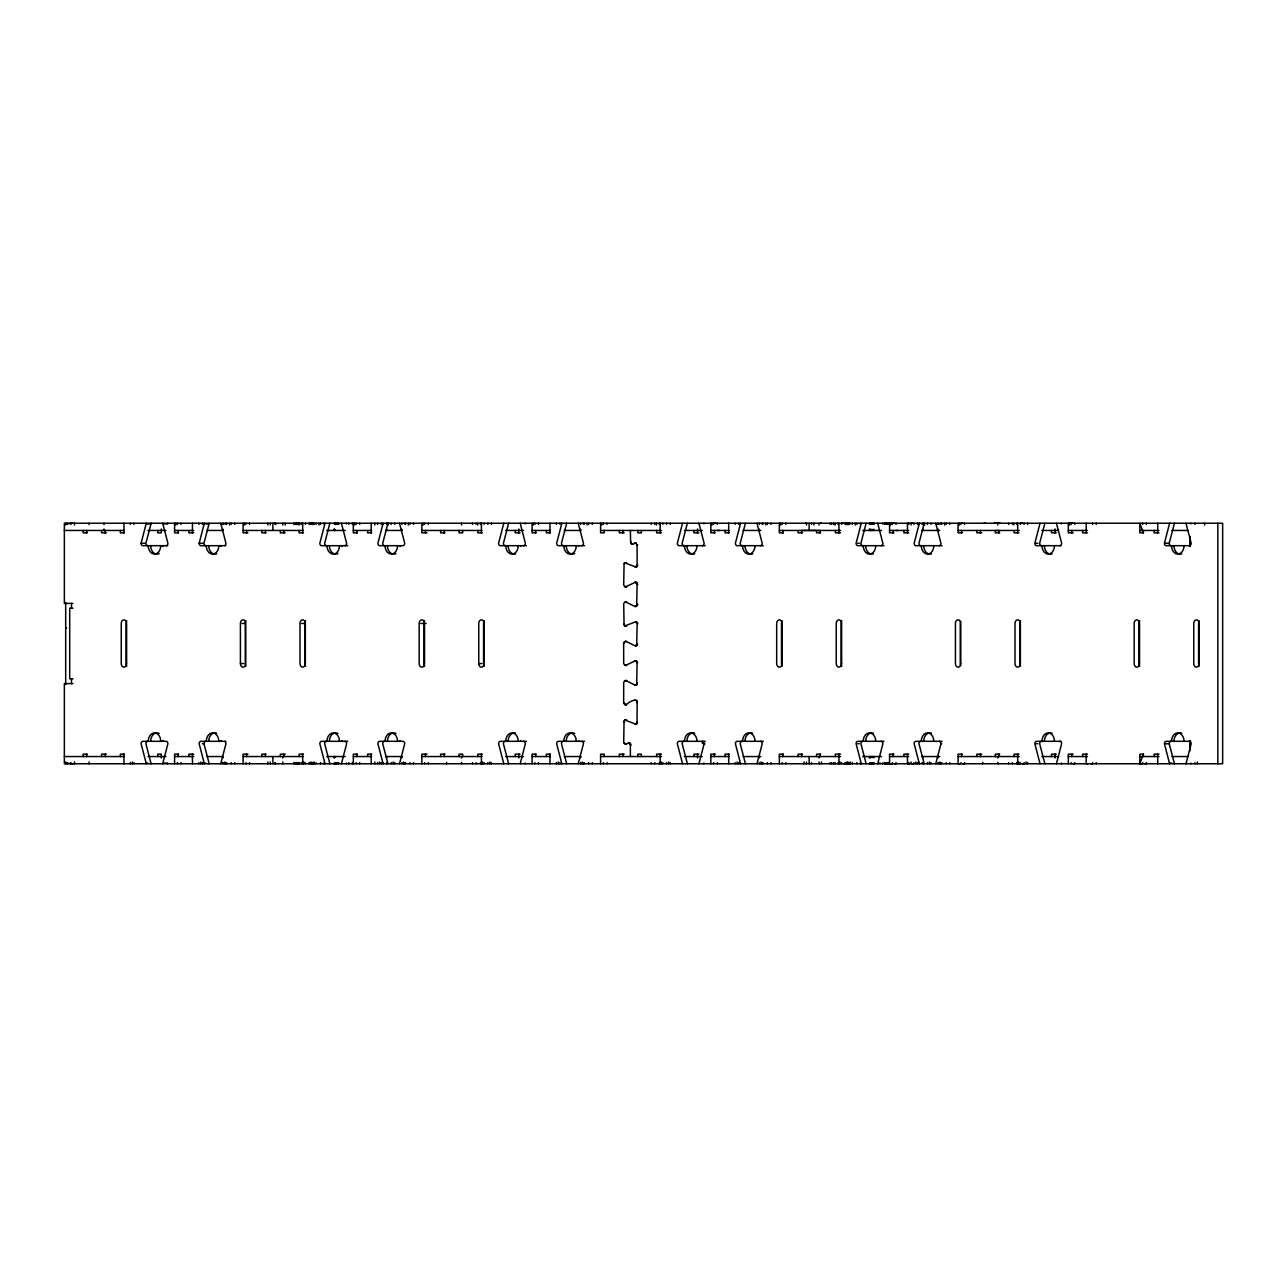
<?xml version="1.0" encoding="UTF-8"?>
<svg xmlns="http://www.w3.org/2000/svg" width="1287" height="1287" viewBox="0 0 1287 1287"><rect width="100%" height="100%" fill="white"/><g stroke="black" fill="none" stroke-linecap="round" stroke-linejoin="round"><path stroke-width="1.5" d="M625.128 743.983L626.56 743.918L624.726 743.822L623.696 742.165L624.082 720.623L626.56 719.867L624.726 719.964L636.245 724.34M626.158 704.729L624.372 704.262L623.648 702.332L623.696 682.335L624.726 680.678L626.56 680.582L624.726 680.678M625.128 665.411L626.56 665.347L624.726 665.25L623.696 663.593L623.648 643.597L624.372 641.666L626.56 641.296M636.261 621.589L624.726 625.965L626.56 626.061L624.082 625.305L623.696 603.764L624.726 602.107L626.56 602.01L624.983 602.38M624.983 586.405L626.56 586.775L624.726 586.679L623.696 585.022L624.082 563.481L626.56 562.725L624.726 562.821L636.261 567.197M635.231 724.372L637.081 722.522L637.129 702.525C636.92 695.752 624.018 705.903 626.56 704.632L624.726 704.536L625.546 704.729M625.739 680.517L634.829 684.99L636.711 684.234L637.081 662.692L635.231 660.842L625.546 665.443M630.389 530.453L630.598 542.937L631.949 544.224L635.649 543.017L637.081 544.835L637.129 564.832L635.231 567.229M274.935 762.869L275.482 763.77M334.942 762.869L334.137 763.77L334.443 762.869M636.936 565.91L637.725 564.832L637.017 566.763M625.546 641.199L634.829 645.704L636.711 644.948L637.129 623.954L636.051 621.75L637.017 622.023M637.676 643.95L637.081 643.95M637.017 684.62L637.129 682.689M908.493 763.77L908.316 762.564L908.751 763.77M313.835 763.77L314.108 762.869M334.684 763.77L334.861 762.869L334.942 763.77M167.712 545.688L142.857 545.688A2.413 1.786 90 0 1 141.071 543.275L146.107 523.922A2.413 1.786 -90 0 0 146.187 523.23M151.013 523.23A2.413 1.786 90 0 1 150.949 523.922L145.914 543.275A2.413 1.786 90 0 0 147.699 545.688M220.849 523.23A2.413 1.786 90 0 0 220.93 523.922L225.949 543.275A2.413 1.786 90 0 1 224.163 545.688L200.933 545.688A2.413 1.786 90 0 1 199.147 543.275L204.183 523.922A2.413 1.786 90 0 0 204.247 523.23M209.089 523.23A2.413 1.786 90 0 1 209.009 523.922L203.973 543.275A2.413 1.786 90 0 0 205.759 545.688M939.172 741.312A2.413 1.786 -90 0 1 940.958 743.725L935.922 763.078A2.413 1.786 -90 0 0 935.842 763.77M625.546 601.914L634.829 606.418L636.711 605.662L637.081 584.121L635.231 582.271L625.546 586.872M637.548 605.196L637.725 604.118L636.936 605.196M275.482 523.23L275.482 524.436L275.354 523.23M314.108 524.131L314.012 523.23M334.588 529.552L334.314 530.453L334.314 529.247M334.314 763.77L334.588 762.869M849.645 524.436L849.179 523.23M869.851 529.552L869.594 530.453L869.594 529.247M314.253 524.131L313.755 523.23M334.443 529.552L334.137 530.453L334.137 529.247M849.533 524.131L849.822 523.23M869.706 762.869L869.964 763.77M873.616 763.77L873.97 762.564L870.575 763.77L870.575 762.564L871.283 763.77L872.232 762.869M1139.832 763.77L1143.403 754.15L1139.832 754.15L1139.832 763.77L1141.44 763.77M336.953 762.869L335.617 763.77L335.296 762.564L335.296 763.77L338.69 762.564L338.69 763.77L336.953 762.869L336.953 763.77M636.936 583.59L637.725 584.668L637.017 582.738M623.648 623.761L624.983 625.691M623.648 702.332L625.337 704.536M634.829 700.225L637.017 700.595L637.129 702.525M703.008 743.178C701.318 739.752 701.849 744.529 704.89 743.918L703.458 743.983L704.488 744.015M637.676 544.835L637.129 545.382M637.548 622.876L637.725 623.954L636.936 622.876M334.588 524.131L334.588 523.23M908.751 524.131L908.606 523.23M849.388 762.869L849.822 763.77L849.822 762.564M334.443 524.131L334.137 523.23L334.942 524.131M908.606 524.131L908.847 523.23M637.676 662.692L637.081 662.692M848.664 762.564L845.269 762.564L845.623 763.77M623.648 643.597L624.983 641.666M623.648 722.168L625.337 719.964M637.017 723.905L637.129 721.975M625.546 744.015L629.44 742.792M635.826 582.271L634.829 582.367L636.663 582.464M635.826 660.842L634.829 660.939L636.663 661.035M635.231 606.515L637.017 606.048M636.261 645.768L635.231 645.801L636.663 645.607M803.876 763.77L804.102 761.968M806.257 763.77L806.515 761.968M714.687 523.23L715.652 523.23M805.308 523.23L806.515 523.23L806.515 525.032M820.607 523.23L821.412 523.23M842.551 523.23L843.757 523.23M891.457 523.23L894.401 523.23M912.274 523.23L911.067 523.23L911.067 525.032M961.727 523.23L962.933 523.23M984.056 523.23L985.263 523.23M994.031 523.23L1000.16 523.23M1021.299 523.23L1022.505 523.23M1073.149 523.23L1068.323 523.23L1068.323 532.85L1073.149 532.85M65.685 523.922L72.909 523.23M146.911 523.922L148.52 523.922M149.324 523.922L150.933 523.922M163.658 523.922L166.876 523.922M204.987 523.922L206.596 523.922M207.4 523.922L209.009 523.922M220.914 523.922L224.952 523.922M921.589 523.922L923.197 523.922M935.826 523.23A2.413 1.802 -89.8 0 0 935.906 523.922L937.531 523.922M938.336 523.922L939.944 523.922M717.084 530.453L719.771 530.453M818.194 530.453L818.999 530.453M895.832 530.453L898.519 530.453M996.942 530.453L997.747 530.453M64.35 530.453L124.389 530.453M148.037 530.453L165.943 530.453M174.582 530.453L193.71 530.453M206.789 530.453L222.86 530.453M243.098 530.453L303.137 530.453M326.705 530.453L345.238 530.453M353.33 530.453L371.653 530.453M385.537 530.453L401.608 530.453M402.3 530.453L401.898 529.247M421.846 530.453L481.885 530.453M505.646 530.453L523.439 530.453M532.078 530.453L550.402 530.453M564.285 530.453L580.357 530.453M581.048 530.453L580.646 529.247M600.595 530.453L661.438 530.453M684.394 530.453L702.203 530.453M710.826 530.453L729.15 530.453M743.033 530.453L760.826 530.453M779.343 530.453L840.54 530.453M862.724 530.453L881.482 530.453M889.574 530.453L908.702 530.453M921.782 530.453L939.751 530.453M958.091 530.453L1019.288 530.453M1041.907 530.453L1058.622 530.453M1068.323 530.453L1087.451 530.453M1139.832 530.453L1158.96 530.453M1171.958 530.453L1187.901 530.453M87.146 532.85L83.124 532.85L83.124 530.453M106.419 532.85L101.593 532.85L101.593 530.453M124.389 532.85L120.351 532.85L120.351 530.453M178.603 532.85L174.582 532.85L174.582 523.23M193.71 532.85L188.883 532.85L188.883 530.453M247.924 532.85L243.098 532.85L243.098 523.23M265.894 532.85L261.872 532.85L261.872 530.453M285.167 532.85L280.341 532.85L280.341 530.453M303.491 532.85L299.115 532.85L299.115 530.453M357.352 532.85L353.33 532.85L353.33 523.23M371.653 532.85L367.632 532.85L367.632 530.453M427.027 532.85L421.846 532.85L421.846 523.23M444.996 532.85L440.621 532.85L440.621 530.453M482.239 532.85L477.863 532.85L477.863 530.453M520.045 532.85L515.218 532.85L515.218 530.453M536.1 532.85L532.078 532.85L532.078 523.23M550.402 532.85L546.38 532.85L546.38 530.453M624.195 532.85L619.369 532.85L619.369 530.453M661.438 532.85L656.611 532.85L656.611 530.453M698.793 532.85L693.966 532.85L693.966 530.453M715.202 532.85L710.826 532.85L710.826 523.23M729.15 532.85L725.128 532.85L725.128 530.453M783.365 532.85L779.343 532.85L779.343 523.23M802.493 532.85L798.117 532.85L798.117 530.453M820.607 532.85L816.585 532.85L816.585 530.453L801.688 530.453L801.688 532.85M840.54 532.85L835.36 532.85L835.36 530.453M893.95 532.85L889.574 532.85L889.574 523.23M908.702 532.85L903.876 532.85L903.876 530.453M962.129 532.85L958.091 532.85L958.091 523.23M981.691 532.85L976.865 532.85L976.865 530.453M999.726 532.85L995.334 532.85L995.334 530.453M1018.934 532.85L1014.108 532.85L1014.108 530.453M1056.305 532.85L1051.463 532.85L1051.463 530.453M1087.451 532.85L1082.624 532.85L1082.624 530.453M1143.403 532.85L1139.832 532.85L1139.832 523.23L1143.403 532.85L1143.403 530.453M1158.96 532.85L1154.133 532.85L1154.133 530.453M631 541.827L631.161 543.806L633.397 544.079M636.261 543.017L634.829 543.082M141.071 543.275L142.68 543.275M143.484 543.275L145.093 543.275M199.147 543.275L200.756 543.275M201.56 543.275L203.169 543.275M857.689 543.275L859.298 543.275M1036.035 543.275L1037.837 543.275M1164.992 543.275L1166.199 543.275M1166.81 543.275L1168.612 543.275M224.968 545.688L225.772 545.688M347.747 545.688L321.621 545.688A2.413 1.786 -90 0 1 319.82 543.275L324.855 523.922A2.397 1.786 -90 0 0 324.935 523.23M526.496 545.688L500.37 545.688A2.413 1.786 90 0 1 498.584 543.275L503.619 523.922A2.397 1.786 -90 0 0 503.684 523.23M584.555 545.688L558.429 545.688A2.413 1.786 90 0 1 556.644 543.275L561.679 523.922A2.413 1.786 90 0 0 561.759 523.23M705.244 545.688L679.118 545.688A2.413 1.786 90 0 1 677.332 543.275L682.367 523.922A2.413 1.786 -90 0 0 682.432 523.23M763.304 545.688L737.178 545.688A2.413 1.786 90 0 1 735.392 543.275L740.427 523.922A2.413 1.786 -90 0 0 740.492 523.23M883.992 545.688L857.866 545.688A2.413 1.786 -90 0 1 856.08 543.275L861.116 523.922A2.413 1.802 89.9 0 0 861.196 523.23M942.052 545.688L915.926 545.688A2.413 1.786 -90 0 1 914.14 543.275L919.175 523.922A2.413 1.786 -90 0 0 919.256 523.23M1060.81 545.688L1036.614 545.688A2.413 1.786 -90 0 1 1034.828 543.275L1039.864 523.922A2.413 1.77 -89.9 0 0 1039.928 523.23M1190.378 545.688L1166.183 545.688A2.413 1.786 90 0 1 1164.397 543.275L1169.433 523.922A2.413 1.786 90 0 0 1169.513 523.23M624.983 563.095L624.082 563.481M72.909 603.41L64.35 603.41L64.35 523.23L1222.65 523.23L1222.65 763.77L64.35 763.77L64.35 683.59L72.909 683.59M634.829 606.418L636.261 606.483M72.925 608.22L69.707 608.22L69.707 678.78L72.925 678.78M242.02 623.455L245.254 623.455A3.604 2.687 -90 0 1 246.026 620.897M301.608 623.455L304.826 623.455A3.604 2.687 -90 0 1 305.614 620.897M420.785 623.455L424.002 623.455A3.604 2.687 90 0 1 424.774 620.897M424.533 623.455L424.533 663.545A3.604 2.687 90 0 1 421.846 667.149A3.604 2.687 90 0 1 419.176 663.545L419.176 623.455A3.604 2.687 -90 0 1 421.846 619.851A3.604 2.687 -90 0 1 424.533 623.455L426.142 623.455M65.685 627.863L66.586 627.863M636.711 644.948L637.017 645.334M635.424 645.704L635.826 645.801M637.017 661.309L636.711 661.695M240.412 663.545A3.604 2.687 90 0 0 243.098 667.149A3.604 2.687 90 0 0 245.785 663.545L245.785 623.455A3.604 2.687 -90 0 0 243.098 619.851A3.604 2.687 -90 0 0 240.412 623.455L240.412 663.545L243.645 663.545M478.748 663.545A3.604 2.687 -90 0 0 481.435 667.149A3.604 2.687 -90 0 0 484.121 663.545L484.121 623.455A3.604 2.687 -90 0 0 481.435 619.851A3.604 2.687 -90 0 0 478.748 623.455L478.748 663.545L481.965 663.545M624.983 664.977L624.726 665.25M634.829 684.99L636.663 684.893M224.968 741.312L225.772 741.312M347.747 741.312L321.621 741.312A2.413 1.786 90 0 0 319.82 743.725L324.855 763.078A2.413 1.786 90 0 1 324.935 763.77M526.496 741.312L500.37 741.312A2.413 1.786 90 0 0 498.584 743.725L503.619 763.078A2.397 1.786 -90 0 1 503.684 763.77M584.555 741.312L558.429 741.312A2.413 1.786 90 0 0 556.644 743.725L561.679 763.078A2.397 1.786 -90 0 1 561.759 763.77M705.244 741.312L679.118 741.312A2.413 1.786 90 0 0 677.332 743.725L682.367 763.078A2.413 1.786 90 0 1 682.432 763.77M763.304 741.312L737.178 741.312A2.413 1.786 90 0 0 735.392 743.725L740.427 763.078A2.413 1.802 -89.9 0 1 740.508 763.77M883.992 741.312L857.866 741.312A2.413 1.786 -89.9 0 0 856.08 743.725L861.116 763.078A2.413 1.786 -90 0 1 861.196 763.77M942.052 741.312L915.926 741.312A2.413 1.786 90 0 0 914.14 743.725L919.175 763.078A2.413 1.77 89.9 0 1 919.24 763.77M1060.81 741.312L1036.614 741.312A2.413 1.786 89.9 0 0 1034.828 743.725L1039.864 763.078A2.397 1.786 90 0 1 1039.928 763.77M1190.378 741.312L1166.183 741.312A2.413 1.786 -90 0 0 1164.397 743.725L1169.433 763.078A2.413 1.786 90 0 1 1169.497 763.77M624.452 742.696L624.082 743.178M628.587 742.921L630.34 744.594L630.389 756.547M628.828 742.792L630.228 743.194M202.365 743.725L203.973 743.725A2.413 1.786 90 0 1 205.759 741.312M857.689 743.725L859.298 743.725M940.958 743.725L941.762 743.725M1036.035 743.725L1037.837 743.725M1164.992 743.725L1166.199 743.725M1166.81 743.725L1168.612 743.725M629.616 743.194L630.791 744.063M631 745.173L630.18 744.063M87.146 754.15L83.124 754.15L83.124 756.547M106.419 754.15L101.593 754.15L101.593 756.547M124.389 754.15L120.351 754.15L120.351 756.547M178.603 754.15L174.582 754.15L174.582 763.77M193.71 754.15L188.883 754.15L188.883 756.547M247.924 754.15L243.098 754.15L243.098 763.77M265.894 754.15L261.872 754.15L261.872 756.547M285.167 754.15L280.341 754.15L280.341 756.547M303.491 754.15L299.115 754.15L299.115 756.547M357.352 754.15L353.33 754.15L353.33 763.77M371.653 754.15L367.632 754.15L367.632 756.547M427.027 754.15L421.846 754.15L421.846 763.77M444.996 754.15L440.621 754.15L440.621 756.547M482.239 754.15L477.863 754.15L477.863 756.547M520.045 754.15L515.218 754.15L515.218 756.547M536.1 754.15L532.078 754.15L532.078 763.77M550.402 754.15L546.38 754.15L546.38 756.547M624.195 754.15L619.369 754.15L619.369 756.547M661.438 754.15L656.611 754.15L656.611 756.547M698.793 754.15L693.966 754.15L693.966 756.547M715.202 754.15L710.826 754.15L710.826 763.77M729.15 754.15L725.128 754.15L725.128 756.547M783.365 754.15L779.343 754.15L779.343 763.77M802.493 754.15L798.117 754.15L798.117 756.547M820.607 754.15L816.585 754.15L816.585 756.547M840.54 754.15L835.36 754.15L835.36 756.547M893.95 754.15L889.574 754.15L889.574 763.77L891.183 763.77M908.702 754.15L903.876 754.15L903.876 756.547M962.129 754.15L958.091 754.15L958.091 763.77L959.7 763.77M981.691 754.15L976.865 754.15L976.865 756.547M999.726 754.15L995.334 754.15L995.334 756.547M1018.934 754.15L1014.108 754.15L1014.108 756.547M1056.305 754.15L1051.463 754.15L1051.463 756.547M1073.149 754.15L1068.323 754.15L1068.323 763.77M1087.451 754.15L1082.624 754.15L1082.624 756.547M1158.96 754.15L1154.133 754.15L1154.133 756.547M64.35 756.547L124.389 756.547M148.037 756.547L165.943 756.547M174.582 756.547L193.71 756.547M206.789 756.547L222.86 756.547M243.098 756.547L303.137 756.547M326.705 756.547L345.238 756.547M353.33 756.547L371.653 756.547M385.537 756.547L401.608 756.547M402.3 756.547L401.898 757.753M421.846 756.547L481.885 756.547M505.646 756.547L523.439 756.547M532.078 756.547L550.402 756.547M564.285 756.547L580.357 756.547M581.048 756.547L580.646 757.753M600.595 756.547L661.438 756.547M684.394 756.547L702.203 756.547M710.826 756.547L729.15 756.547M743.033 756.547L760.826 756.547M779.343 756.547L840.54 756.547M862.724 756.547L881.482 756.547M889.574 756.547L908.702 756.547M921.782 756.547L939.751 756.547M958.091 756.547L1019.288 756.547M1041.907 756.547L1058.622 756.547M1068.323 756.547L1087.451 756.547M1139.832 756.547L1158.96 756.547M1171.958 756.547L1187.901 756.547M849.533 762.869L849.05 763.77L848.937 762.564M65.685 763.078L72.909 763.77M162.773 763.77A2.413 1.786 90 0 1 162.854 763.078L167.889 743.725A2.413 1.786 90 0 0 166.103 741.312L142.857 741.312A2.413 1.786 90 0 0 141.071 743.725L146.107 763.078L147.715 763.078M163.658 763.078L166.876 763.078M220.849 763.77A2.397 1.786 90 0 1 220.914 763.078L225.949 743.725A2.413 1.786 -90 0 0 224.163 741.312L200.933 741.312A2.413 1.786 -90 0 0 199.147 743.725L204.183 763.078L205.791 763.078M221.718 763.078L225.756 763.078A2.413 1.786 -90 0 0 225.675 763.77M878.651 763.078L880.276 763.078M921.589 763.078L923.197 763.078M938.336 763.078L940.749 763.078A2.413 1.786 90 0 0 940.668 763.77M1169.433 763.078L1171.846 763.078M843.757 763.77L845.366 763.77L845.366 762.564M894.401 763.77L896.009 763.77L896.009 762.564M909.056 763.77L907.448 763.77L907.448 754.15M912.274 763.77L913.883 763.77L913.883 762.564M962.933 763.77L964.542 763.77L964.542 762.564M1019.288 763.77L1017.679 763.77L1017.679 754.15M1022.505 763.77L1024.114 763.77L1024.114 762.564M1073.149 763.77L1074.758 763.77L1074.758 762.564M1087.805 763.77L1086.196 763.77L1086.196 754.15M1091.038 763.77L1092.647 763.77L1092.647 762.564M1144.658 763.77L1146.267 763.77L1146.267 762.564M982.448 763.77L982.85 762.322M819.272 756.547L818.999 757.995M998.326 756.547L997.747 757.995M819.272 763.77L818.999 761.968M821.637 763.77L821.412 761.968M998.326 763.77L997.747 762.322M635.231 582.271L636.261 582.303M625.128 586.84L626.158 586.872M848.664 524.436L845.269 524.436L845.623 523.23M848.76 762.564L848.664 763.77L847.007 762.869L847.007 763.77M334.443 757.448L334.137 756.547L334.137 757.753M869.851 757.448L869.594 756.547L869.594 757.753M334.588 757.448L334.314 756.547L334.314 757.753M935.922 523.922L940.958 543.275A2.413 1.786 -90 0 1 939.172 545.688M699.098 523.922L704.134 543.275A2.413 1.786 90 0 1 702.348 545.688M329.697 763.078L324.662 743.725A2.413 1.786 -90 0 1 326.448 741.312M203.973 743.725L209.009 763.078A2.397 1.786 90 0 1 209.073 763.77M849.179 762.869L849.388 763.77M334.781 762.869L334.91 763.77M1217.824 523.23L1217.824 763.77M1204.616 523.23L1204.616 525.032M1197.393 761.968L1197.393 763.77M1194.996 523.23L1194.996 524.436M1194.996 762.564L1194.996 763.77M1190.185 536.454L1190.185 546.492M1190.185 740.508L1190.185 750.546M1189.848 536.373L1189.848 546.219M1189.848 740.781L1189.848 750.627M1157.705 523.23L1157.705 532.85M1157.705 754.15L1157.705 763.77M1146.267 523.23L1146.267 524.436M1143.403 754.15L1143.403 756.547M1142.695 523.23L1142.695 524.436M1142.695 762.564L1142.695 763.77M1096.218 523.23L1096.218 524.436M1096.218 762.564L1096.218 763.77M1092.647 523.23L1092.647 524.436M1086.196 523.23L1086.196 532.85M1074.758 523.23L1074.758 524.436M1071.91 530.453L1071.91 532.85M1071.91 754.15L1071.91 756.547M1071.186 523.23L1071.186 524.436M1071.186 762.564L1071.186 763.77M1069.577 523.23L1069.577 525.032M1055.05 529.005L1055.05 532.85M1055.05 754.15L1055.05 757.995M1027.702 523.23L1027.702 524.436M1027.702 762.564L1027.702 763.77M1026.093 761.968L1026.093 763.77M1024.114 523.23L1024.114 524.436M1020.366 523.23L1020.366 524.436M1020.366 762.564L1020.366 763.77M1018.757 761.968L1018.757 763.77M1017.679 523.23L1017.679 532.85M1016.794 523.23L1016.794 524.436M1016.794 762.564L1016.794 763.77M1013.931 523.23L1013.931 525.032M1012.322 523.23L1012.322 524.436M1012.322 762.564L1012.322 763.77M1008.751 523.23L1008.751 524.436M1008.751 762.564L1008.751 763.77M998.905 530.453L998.905 532.85M998.905 754.15L998.905 756.547M997.747 523.23L997.747 525.032M980.437 530.453L980.437 532.85M980.437 754.15L980.437 756.547M964.542 523.23L964.542 524.436M961.679 530.453L961.679 532.85M961.679 754.15L961.679 756.547M960.955 523.23L960.955 524.436M960.955 762.564L960.955 763.77M959.346 523.23L959.346 525.032M949.758 523.23L949.758 524.436M949.758 762.564L949.758 763.77M946.186 523.23L946.186 524.436M946.186 762.564L946.186 763.77M944.578 523.23L944.578 525.032M941.714 523.23L941.714 524.436M941.714 762.564L941.714 763.77M939.751 761.968L939.751 763.77M938.143 523.23L938.143 524.436M938.143 529.247L938.143 530.453M938.143 756.547L938.143 757.753M938.143 762.564L938.143 763.77M931 523.23L931 524.436M931 762.564L931 763.77M929.391 761.968L929.391 763.77M927.428 523.23L927.428 524.436M927.428 762.564L927.428 763.77M924.565 523.23L924.565 525.032M922.956 523.23L922.956 524.436M922.956 529.247L922.956 530.453M922.956 756.547L922.956 757.753M922.956 762.564L922.956 763.77M919.368 523.23L919.368 524.436M919.368 762.564L919.368 763.77M917.47 523.23L917.47 524.436M917.47 762.564L917.47 763.77M915.861 761.968L915.861 763.77M913.883 523.23L913.883 524.436M911.067 761.968L911.067 763.77M909.072 762.869L908.847 763.77M907.448 523.23L907.448 532.85M896.009 523.23L896.009 524.436M893.146 530.453L893.146 532.85M893.146 754.15L893.146 756.547M892.438 523.23L892.438 524.436M892.438 762.564L892.438 763.77M890.829 523.23L890.829 525.032M888.722 523.23L888.529 524.436M888.545 762.564L888.722 763.77M887.242 523.23L887.563 524.436L887.563 523.23L884.169 524.436L884.523 523.23M886.84 523.23L886.84 524.131M886.389 523.23L886.389 524.131M885.906 523.23L885.906 524.131M885.906 763.77L887.563 762.564L887.563 763.77L884.169 762.564L884.523 763.77M885.408 523.23L885.408 524.131M885.408 762.869L885.408 763.77M884.941 523.23L884.941 524.131M884.941 762.869L884.941 763.77M873.97 529.247L873.616 530.453M873.97 757.753L873.616 756.547M873.616 523.23L873.97 524.436L873.97 523.23L870.575 524.436L870.897 523.23M873.197 523.23L873.197 524.131M873.197 529.552L873.197 530.453M873.197 756.547L873.197 757.448M873.197 762.869L873.197 763.77M872.731 523.23L872.731 524.131M872.731 529.552L872.731 530.453M872.731 756.547L872.731 757.448M872.731 762.869L872.731 763.77M872.232 523.23L872.232 524.131M872.232 529.552L872.232 530.453M872.232 756.547L872.232 757.448M871.733 523.23L871.733 524.131M871.733 529.552L871.733 530.453M871.733 756.547L871.733 757.448M871.283 523.23L871.283 524.131M871.283 529.552L871.283 530.453M871.283 756.547L871.283 757.448M870.897 530.453L870.575 529.247M870.897 756.547L870.575 757.753M870.897 762.869L870.897 763.77M870.173 523.23L869.417 524.436L869.964 523.23M870.125 529.552L870.205 530.453M870.06 756.547L870.205 757.448M869.851 530.453L869.417 529.247M869.851 756.547L869.417 757.753M860.392 523.23L860.392 524.436M860.392 762.564L860.392 763.77M856.82 523.23L856.82 524.436M856.82 762.564L856.82 763.77M855.212 523.23L855.212 525.032M852.348 523.23L852.348 524.436M852.348 762.564L852.348 763.77M850.369 761.968L850.369 763.77M849.533 523.23L849.388 524.131M848.937 523.23L848.937 524.436M848.76 524.436L848.342 523.23M847.956 523.23L847.956 524.131M847.489 523.23L847.489 524.131M847.329 761.968L847.329 763.77M847.007 523.23L847.007 524.131M846.508 523.23L846.508 524.131M846.508 762.869L846.508 763.77M846.042 523.23L846.042 524.131M846.042 762.869L846.042 763.77M845.366 523.23L845.366 524.436M841.618 523.23L841.618 524.436M841.618 762.564L841.618 763.77M840.009 761.968L840.009 763.77M838.931 523.23L838.931 532.85M838.931 754.15L838.931 763.77M838.046 523.23L838.046 524.436M838.046 762.564L838.046 763.77M835.183 525.032L835.183 523.23L835.07 524.436M835.07 762.564L835.07 763.77M833.574 523.23L833.574 524.436M833.574 762.564L833.574 763.77M831.675 523.23L831.675 524.436M831.692 762.564L831.692 763.77M830.002 523.23L830.002 524.436M830.002 762.564L830.002 763.77M820.157 530.453L820.157 532.85M820.157 754.15L820.157 756.547M818.999 523.23L818.999 525.032M813.963 523.23L813.963 525.032M811.55 523.23L811.55 524.436M811.55 762.564L811.55 763.77M809.137 523.23L809.137 530.453M809.137 756.547L809.137 763.77M801.688 754.15L801.688 756.547M785.794 523.23L785.794 524.436M785.794 762.564L785.794 763.77M782.93 530.453L782.93 532.85M782.93 754.15L782.93 756.547M782.206 523.23L782.206 524.436M782.206 762.564L782.206 763.77M780.598 523.23L780.598 525.032M771.01 523.23L771.01 524.436M771.01 762.564L771.01 763.77M767.438 523.23L767.438 524.436M767.438 762.564L767.438 763.77M765.829 523.23L765.829 525.032M762.966 523.23L762.966 524.436M762.966 762.564L762.966 763.77M761.003 761.968L761.003 763.77M759.394 523.23L759.394 524.436M759.394 529.247L759.394 530.453M759.394 756.547L759.394 757.753M759.394 762.564L759.394 763.77M738.722 523.23L738.722 524.436M738.722 762.564L738.722 763.77M737.113 761.968L737.113 763.77M735.134 523.23L735.134 524.436M735.134 762.564L735.134 763.77M728.699 523.23L728.699 532.85M728.699 754.15L728.699 763.77M717.261 523.23L717.261 524.436M717.261 762.564L717.261 763.77M714.398 530.453L714.398 532.85M714.398 754.15L714.398 756.547M713.69 523.23L713.69 524.436M713.69 762.564L713.69 763.77M712.081 523.23L712.081 525.032M697.554 529.005L697.554 532.85M697.554 754.15L697.554 757.995M670.189 523.23L670.189 524.436M670.189 762.564L670.189 763.77M668.58 761.968L668.58 763.77M666.618 523.23L666.618 524.436M666.618 762.564L666.618 763.77M662.869 523.23L662.869 524.436M662.869 762.564L662.869 763.77M661.261 761.968L661.261 763.77M660.183 523.23L660.183 532.85M660.183 754.15L660.183 763.77M659.298 523.23L659.298 524.436M659.298 762.564L659.298 763.77M656.434 523.23L656.434 525.032M654.826 523.23L654.826 524.436M654.826 762.564L654.826 763.77M651.254 523.23L651.254 524.436M651.254 762.564L651.254 763.77M641.409 530.453L641.409 532.85L637.837 532.85L637.837 530.453M641.409 756.547L641.409 754.15L637.837 754.15L637.837 756.547M622.94 530.453L622.94 532.85M622.94 754.15L622.94 756.547M607.03 523.23L607.03 524.436M607.03 762.564L607.03 763.77M604.166 530.453L604.166 532.85L600.595 532.85L600.595 523.23M604.166 756.547L604.166 754.15L600.595 754.15L600.595 763.77M603.458 523.23L603.458 524.436M603.458 762.564L603.458 763.77M601.849 523.23L601.849 525.032M592.261 523.23L592.261 524.436M592.261 762.564L592.261 763.77M588.69 523.23L588.69 524.436M588.69 762.564L588.69 763.77M587.081 523.23L587.081 525.032M584.218 523.23L584.218 524.436M584.218 762.564L584.218 763.77M582.255 761.968L582.255 763.77M580.646 523.23L580.646 524.436M580.646 762.564L580.646 763.77M559.974 523.23L559.974 524.436M559.974 762.564L559.974 763.77M558.349 761.968L558.349 763.77M556.386 523.23L556.386 524.436M556.386 762.564L556.386 763.77M549.951 523.23L549.951 532.85M549.951 754.15L549.951 763.77M538.513 523.23L538.513 524.436M538.513 762.564L538.513 763.77M535.649 530.453L535.649 532.85M535.649 754.15L535.649 756.547M534.942 523.23L534.942 524.436M534.942 762.564L534.942 763.77M533.333 523.23L533.333 525.032M518.79 529.005L518.79 532.85M518.79 754.15L518.79 757.995M491.441 523.23L491.441 524.436M491.441 762.564L491.441 763.77M489.832 761.968L489.832 763.77M487.87 523.23L487.87 524.436M487.87 762.564L487.87 763.77M484.121 523.23L484.121 524.436M484.121 762.564L484.121 763.77M482.512 761.968L482.512 763.77M481.435 523.23L481.435 532.85M481.435 754.15L481.435 763.77M480.55 523.23L480.55 524.436M480.55 762.564L480.55 763.77M477.686 523.23L477.686 525.032M476.077 523.23L476.077 524.436M476.077 762.564L476.077 763.77M472.506 523.23L472.506 524.436M472.506 762.564L472.506 763.77M462.66 530.453L462.66 532.85L459.089 532.85L459.089 530.453M462.66 756.547L462.66 754.15L459.089 754.15L459.089 756.547M461.502 523.23L461.502 525.032M461.502 756.547L461.502 757.995M461.502 762.322L461.502 763.77M446.605 762.322L446.605 763.77M444.192 530.453L444.192 532.85M444.192 754.15L444.192 756.547M428.281 523.23L428.281 524.436M428.281 762.564L428.281 763.77M425.418 530.453L425.418 532.85M425.418 754.15L425.418 756.547M424.71 523.23L424.71 524.436M424.71 762.564L424.71 763.77M424.002 623.455L424.002 663.545A3.604 2.687 90 0 0 424.774 666.103M423.101 523.23L423.101 525.032M413.513 523.23L413.513 524.436M413.513 762.564L413.513 763.77M409.942 523.23L409.942 524.436M409.942 762.564L409.942 763.77M408.333 523.23L408.333 525.032M405.469 523.23L405.469 524.436M405.469 762.564L405.469 763.77M403.507 761.968L403.507 763.77M401.898 523.23L401.898 524.436M401.898 762.564L401.898 763.77M394.755 523.23L394.755 524.436M394.755 762.564L394.755 763.77M393.13 761.968L393.13 763.77M391.168 523.23L391.168 524.436M391.168 762.564L391.168 763.77M388.304 523.23L388.304 525.032M386.695 523.23L386.695 524.436M386.695 529.247L386.695 530.453M386.695 756.547L386.695 757.753M386.695 762.564L386.695 763.77M383.124 524.436L383.124 523.23A2.397 1.786 -90 0 1 382.931 523.922L377.895 543.275A2.413 1.786 -90 0 0 379.681 545.688L402.911 545.688A2.413 1.786 90 0 0 404.697 543.275L399.678 523.922A2.413 1.786 90 0 1 399.597 523.23M383.124 762.564L383.124 763.77A2.413 1.786 -90 0 0 382.931 763.078L377.895 743.725A2.413 1.786 -90 0 1 379.681 741.312L402.911 741.312A2.413 1.786 -90 0 1 404.713 743.725L399.678 763.078A2.413 1.786 -90 0 0 399.597 763.77M381.209 523.23L381.209 524.436M381.209 762.564L381.209 763.77M379.601 761.968L379.601 763.77M377.638 523.23L377.638 524.436M377.638 762.564L377.638 763.77M374.823 523.23L374.823 525.032M374.823 761.968L374.823 763.77M371.203 523.23L371.203 532.85M371.203 754.15L371.203 763.77M359.765 523.23L359.765 524.436M359.765 762.564L359.765 763.77M356.901 530.453L356.901 532.85M356.901 754.15L356.901 756.547M356.193 523.23L356.193 524.436M356.193 762.564L356.193 763.77M354.585 523.23L354.585 525.032M352.284 523.23L352.284 524.436M352.284 762.564L352.284 763.77M348.89 523.23L348.89 524.436M348.89 762.564L348.89 763.77M338.336 523.23L338.69 524.436L338.69 523.23L335.296 524.436L335.617 523.23M337.918 523.23L337.918 524.131M337.451 523.23L337.451 524.131M336.953 523.23L336.953 524.131M336.47 523.23L336.47 524.131M336.02 523.23L336.02 524.131M334.91 523.23L334.861 524.131M334.942 529.552L334.861 530.453M334.91 756.547L334.861 757.448L334.684 756.547M334.781 529.552L334.684 530.453M324.147 523.23L324.147 524.436M324.147 762.564L324.147 763.77M320.56 523.23L320.56 524.436M320.56 762.564L320.56 763.77M318.951 523.23L318.951 525.032M316.087 523.23L316.087 524.436M316.087 762.564L316.087 763.77M314.125 761.968L314.108 763.77M313.079 523.23L313.401 524.436L313.401 523.23L310.006 524.436L310.344 523.23M313.079 763.77L313.401 762.564L313.401 763.77L310.006 762.564L310.344 763.77M312.693 523.23L312.693 524.436M312.693 762.564L312.677 763.77M312.516 523.23L312.516 524.436M312.516 762.564L312.516 763.77M312.226 523.23L312.226 524.131M312.226 762.869L312.226 763.77M311.727 523.23L311.727 524.131M311.727 762.869L311.727 763.77M311.245 523.23L311.245 524.131M311.245 762.869L311.245 763.77M311.084 761.968L311.084 763.77M310.762 523.23L310.762 524.131M310.762 762.869L310.762 763.77M309.121 523.23L309.121 524.436M309.121 762.564L309.121 763.77M305.373 523.23L305.373 524.436M305.373 762.564L305.373 763.77M304.826 623.455L304.826 663.545A3.604 2.687 90 0 0 305.614 666.103M303.764 761.968L303.764 763.77M302.686 523.23L302.686 532.85M302.686 754.15L302.686 763.77M301.801 523.23L301.801 524.436M301.801 762.564L301.801 763.77M299.453 523.23L299.791 524.436L299.791 523.23L296.396 524.436L296.718 523.23M299.453 763.77L299.791 762.564L299.791 763.77L296.396 762.564L296.718 763.77M298.938 523.23L298.938 525.032M299.034 762.869L299.034 763.77M298.552 523.23L298.552 524.131M298.552 762.869L298.552 763.77M298.069 523.23L298.069 524.131M298.069 762.869L298.069 763.77M297.57 523.23L297.57 524.131M297.57 762.869L297.57 763.77M297.329 523.23L297.329 524.436M297.329 762.564L297.329 763.77M297.12 523.23L297.12 524.131M297.12 762.869L297.12 763.77M295.447 523.23L295.447 524.436M295.431 762.564L295.431 763.77M295.238 523.23L295.238 524.436M295.238 762.564L295.238 763.77M293.758 523.23L293.758 524.436M293.758 762.564L293.758 763.77M285.167 523.23L285.167 525.032M283.912 530.453L283.912 532.85M283.912 754.15L283.912 756.547M282.754 523.23L282.754 525.032M282.754 756.547L282.754 757.995M282.754 761.968L282.754 763.77M275.112 523.23L275.659 524.436L274.871 523.23M275.112 762.869L275.209 763.77M272.892 523.23L272.892 530.453M272.892 756.547L272.892 763.77M270.27 523.23L270.27 525.032M270.27 761.968L270.27 763.77M267.857 523.23L267.857 525.032M267.857 761.968L267.857 763.77M265.444 530.453L265.444 532.85M265.444 754.15L265.444 756.547M249.533 523.23L249.533 524.436M249.533 762.564L249.533 763.77M246.67 530.453L246.67 532.85M246.67 754.15L246.67 756.547M245.962 523.23L245.962 524.436M245.962 762.564L245.962 763.77M245.254 623.455L245.254 663.545A3.604 2.687 90 0 0 246.026 666.103M244.353 523.23L244.353 525.032M234.765 523.23L234.765 524.436M234.765 762.564L234.765 763.77M231.193 523.23L231.193 524.436M231.193 762.564L231.193 763.77M229.585 523.23L229.585 525.032M226.721 523.23L226.721 524.436M226.721 762.564L226.721 763.77M224.758 761.968L224.758 763.77M223.15 523.23L223.15 524.436M223.15 529.247L223.15 530.453M223.15 756.547L223.15 757.753M223.15 762.564L223.15 763.77M202.461 523.23L202.461 524.436M202.461 762.564L202.461 763.77M200.852 761.968L200.852 763.77M198.89 523.23L198.89 524.436M198.89 762.564L198.89 763.77M192.455 523.23L192.455 532.85M192.455 754.15L192.455 763.77M181.017 523.23L181.017 524.436M181.017 762.564L181.017 763.77M178.153 530.453L178.153 532.85M178.153 754.15L178.153 756.547M177.445 523.23L177.445 524.436M177.445 762.564L177.445 763.77M175.836 523.23L175.836 525.032M161.293 529.005L161.293 532.85L157.722 532.85L157.722 530.453M161.293 757.995L161.293 754.15L157.722 754.15L157.722 756.547M133.945 523.23L133.945 524.436M133.945 762.564L133.945 763.77M132.336 761.968L132.336 763.77M130.373 523.23L130.373 524.436M130.373 762.564L130.373 763.77M123.938 523.23L123.938 532.85M123.938 754.15L123.938 763.77M105.164 530.453L105.164 532.85M105.164 754.15L105.164 756.547M104.006 523.23L104.006 524.678M104.006 529.005L104.006 530.453M89.109 523.23L89.109 524.678M89.109 761.968L89.109 763.77M86.696 530.453L86.696 532.85M86.696 754.15L86.696 756.547M74.517 523.23L74.517 525.032M74.517 761.968L74.517 763.77M71.493 603.41L71.493 608.22M71.493 678.78L71.493 683.59M70.785 523.23L70.785 524.436M70.785 762.564L70.785 763.77M67.214 523.23L67.214 524.436M67.214 762.564L67.214 763.77M65.685 523.23L65.685 525.032M65.685 602.445L65.685 684.555M65.685 761.968L65.685 763.77M484.362 666.103A3.604 2.687 -90 0 1 483.574 663.545L483.574 623.455A3.604 2.687 90 0 1 484.362 620.897M329.697 763.078A2.413 1.802 -89.9 0 1 329.778 763.77M329.762 523.23A2.397 1.786 -90 0 1 329.681 523.922L324.662 543.275A2.413 1.786 90 0 0 326.448 545.688M344.852 545.688A2.413 1.786 89.9 0 0 346.637 543.275L341.602 523.922A2.397 1.786 90 0 1 341.538 523.23M346.428 523.922A2.413 1.786 90 0 1 346.364 523.23M387.837 523.23A2.413 1.786 90 0 1 387.757 523.922L382.722 543.275A2.413 1.786 90 0 0 384.507 545.688M404.504 523.922A2.413 1.786 -90 0 1 404.424 523.23M404.424 763.77A2.413 1.786 90 0 1 404.488 763.078M384.507 741.312A2.413 1.786 90 0 0 382.722 743.725L387.757 763.078A2.397 1.786 -90 0 1 387.837 763.77M346.364 763.77A2.413 1.786 -90 0 1 346.428 763.078M341.538 763.77A2.397 1.786 -90 0 1 341.602 763.078L346.637 743.725A2.413 1.786 -90 0 0 344.852 741.312M326.978 741.312A8.414 6.258 -90 0 1 333.236 732.898A8.414 6.258 -90 0 1 339.495 741.312M336.213 732.93A8.414 6.258 -90 0 1 337.95 733.493M341.875 740.556A8.414 6.258 -90 0 1 341.908 741.312M329.392 741.312A8.414 6.258 -90 0 1 335.087 732.93M385.038 741.312A8.414 6.258 -90 0 1 391.296 732.898A8.414 6.258 -90 0 1 397.554 741.312M387.451 741.312A8.414 6.258 90 0 1 393.146 732.93M394.272 732.93A8.414 6.258 90 0 1 396.01 733.493M399.951 740.556A8.414 6.258 90 0 1 399.967 741.312M339.495 545.688A8.414 6.258 -90 0 1 333.236 554.102A8.414 6.258 -90 0 1 326.978 545.688M335.087 554.07A8.414 6.258 90 0 1 329.392 545.688M341.908 545.688A8.414 6.258 90 0 1 341.875 546.444M337.95 553.507A8.414 6.258 90 0 1 336.213 554.07M397.554 545.688A8.414 6.258 90 0 1 391.296 554.102A8.414 6.258 90 0 1 385.038 545.688M393.146 554.07A8.414 6.258 90 0 1 387.451 545.688M399.967 545.688A8.414 6.258 90 0 1 399.951 546.444M396.01 553.507A8.414 6.258 90 0 1 394.272 554.07M147.699 741.312A2.413 1.786 -90 0 0 145.914 743.725L150.933 763.078A2.413 1.786 -90 0 1 151.013 763.77M146.107 763.078A2.397 1.786 90 0 1 146.187 763.77M166.103 545.688A2.413 1.786 -90 0 0 167.889 543.275L162.854 523.922A2.397 1.786 90 0 1 162.789 523.23M167.68 523.922A2.397 1.786 -90 0 1 167.616 523.23M225.756 523.922A2.413 1.786 90 0 1 225.675 523.23M204.183 763.078A2.397 1.786 90 0 1 204.247 763.77M167.6 763.77A2.413 1.786 90 0 1 167.68 763.078M148.23 741.312A8.414 6.258 -90 0 1 154.488 732.898A8.414 6.258 -90 0 1 160.746 741.312M157.464 732.93A8.414 6.258 -90 0 1 159.202 733.493M163.127 740.556A8.414 6.258 -90 0 1 163.159 741.312M150.643 741.312A8.414 6.258 -90 0 1 156.338 732.93M206.29 741.312A8.414 6.258 90 0 1 212.548 732.898A8.414 6.258 90 0 1 218.806 741.312M208.703 741.312A8.414 6.258 90 0 1 214.398 732.93M215.524 732.93A8.414 6.258 90 0 1 216.683 733.22M221.203 740.556A8.414 6.258 90 0 1 221.219 741.312M160.746 545.688A8.414 6.258 -90 0 1 154.488 554.102A8.414 6.258 -90 0 1 148.23 545.688M156.338 554.07A8.414 6.258 90 0 1 150.643 545.688M163.159 545.688A8.414 6.258 90 0 1 163.127 546.444M159.202 553.507A8.414 6.258 90 0 1 157.464 554.07M218.806 545.688A8.414 6.258 90 0 1 212.548 554.102A8.414 6.258 90 0 1 206.29 545.688M221.219 545.688A8.414 6.258 -90 0 1 221.187 546.444M216.683 553.78A8.414 6.258 -90 0 1 215.524 554.07M214.398 554.07A8.414 6.258 -90 0 1 208.703 545.688M126.866 666.103A3.604 2.687 -90 0 1 126.078 663.545L126.078 623.455A3.604 2.687 90 0 1 126.866 620.897M505.196 741.312A2.413 1.786 90 0 0 503.41 743.725L508.445 763.078A2.413 1.786 -90 0 1 508.51 763.77M508.51 523.23A2.413 1.786 -90 0 1 508.445 523.922L503.41 543.275A2.413 1.786 90 0 0 505.196 545.688M523.6 545.688A2.413 1.786 -90 0 0 525.386 543.275L520.35 523.922A2.413 1.786 90 0 1 520.286 523.23M525.176 523.922A2.397 1.786 -90 0 1 525.112 523.23M566.586 523.23A2.413 1.786 90 0 1 566.505 523.922L561.47 543.275A2.413 1.786 90 0 0 563.256 545.688M581.66 545.688A2.413 1.786 -89.9 0 0 583.461 543.275L578.426 523.922A2.413 1.786 -90 0 1 578.346 523.23M583.252 523.922A2.397 1.786 -90 0 1 583.172 523.23M578.346 763.77A2.413 1.786 -90 0 1 578.426 763.078L583.461 743.725A2.413 1.786 90 0 0 581.66 741.312M583.188 763.77A2.397 1.77 -90 0 1 583.252 763.078M563.256 741.312A2.413 1.786 -90 0 0 561.47 743.725L566.505 763.078A2.413 1.786 90 0 1 566.57 763.77M525.096 763.77A2.397 1.802 90 0 1 525.176 763.078M520.286 763.77A2.397 1.786 -90 0 1 520.35 763.078L525.386 743.725A2.413 1.786 -90 0 0 523.6 741.312M505.727 741.312A8.414 6.258 90 0 1 511.985 732.898A8.414 6.258 90 0 1 518.243 741.312M514.961 732.93A8.414 6.258 -90 0 1 515.54 733.043M520.624 740.556A8.414 6.258 -90 0 1 520.656 741.312M508.14 741.312A8.414 6.258 -90 0 1 513.835 732.93M563.786 741.312A8.414 6.258 90 0 1 570.044 732.898A8.414 6.258 90 0 1 576.303 741.312M573.021 732.93A8.414 6.258 -90 0 1 574.758 733.493M578.7 740.556A8.414 6.258 -90 0 1 578.716 741.312M566.216 741.312A8.414 6.258 -90 0 1 571.895 732.93M518.243 545.688A8.414 6.258 90 0 1 511.985 554.102A8.414 6.258 90 0 1 505.727 545.688M520.656 545.688A8.414 6.258 -90 0 1 520.624 546.444M515.54 553.957A8.414 6.258 -90 0 1 514.961 554.07M513.835 554.07A8.414 6.258 -90 0 1 508.14 545.688M576.303 545.688A8.414 6.258 90 0 1 570.044 554.102A8.414 6.258 90 0 1 563.786 545.688M578.716 545.688A8.414 6.258 -90 0 1 578.7 546.444M574.758 553.507A8.414 6.258 -90 0 1 573.021 554.07M571.895 554.07A8.414 6.258 -90 0 1 566.216 545.688M782.287 620.897A3.604 2.687 90 0 0 781.499 623.455L781.499 663.545A3.604 2.687 90 0 0 782.287 666.103M841.859 666.087A3.604 2.687 90 0 1 841.087 663.545L841.087 623.455A3.604 2.687 90 0 1 841.859 620.897M862.692 741.312A2.413 1.786 90 0 0 860.906 743.725L865.942 763.078A2.413 1.77 89.8 0 1 866.006 763.77M866.022 523.23A2.413 1.786 -90 0 1 865.942 523.922L860.906 543.275A2.413 1.786 -90 0 0 862.692 545.688M881.096 545.688A2.413 1.786 90 0 0 882.882 543.275L877.847 523.922A2.413 1.77 89.9 0 1 877.782 523.23M882.673 523.922A2.397 1.802 -89.8 0 1 882.592 523.23M924.066 523.23A2.397 1.786 -90 0 1 924.002 523.922L918.966 543.275A2.413 1.786 90 0 0 920.752 545.688M940.749 523.922A2.413 1.786 90 0 1 940.668 523.23M920.752 741.312A2.413 1.786 90 0 0 918.966 743.725L924.002 763.078A2.413 1.786 -90 0 1 924.082 763.77M882.609 763.77A2.413 1.786 -90 0 1 882.689 763.078M877.766 763.77A2.413 1.802 89.9 0 1 877.847 763.078L882.882 743.725A2.413 1.786 90 0 0 881.096 741.312M863.223 741.312A8.414 6.258 -90 0 1 869.481 732.898A8.414 6.258 -90 0 1 875.739 741.312M865.636 741.312A8.414 6.258 90 0 1 871.379 732.93M872.409 732.93A8.414 6.258 90 0 1 873.439 733.156M921.283 741.312A8.414 6.258 90 0 1 927.541 732.898A8.414 6.258 90 0 1 933.799 741.312M923.696 741.312A8.414 6.258 90 0 1 929.439 732.93M930.485 732.93A8.414 6.258 90 0 1 931.498 733.156M875.739 545.688A8.414 6.258 90 0 1 869.481 554.102A8.414 6.258 90 0 1 863.223 545.688M873.439 553.844A8.414 6.258 -90 0 1 872.409 554.07M871.379 554.07A8.414 6.258 -90 0 1 865.636 545.688M933.799 545.688A8.414 6.258 -90 0 1 927.541 554.102A8.414 6.258 -90 0 1 921.299 545.688M931.498 553.844A8.414 6.258 -90 0 1 930.485 554.07M929.439 554.07A8.414 6.258 -90 0 1 923.712 545.688M960.681 621.476A3.604 2.687 90 0 0 960.247 623.455L960.247 663.545A3.604 2.687 90 0 0 960.681 665.524M1020.607 666.103A3.604 2.687 90 0 1 1019.835 663.545L1019.835 623.455A3.604 2.687 90 0 1 1020.607 620.897M1186.099 763.77A2.397 1.786 -90 0 1 1186.18 763.078L1191.199 743.725A2.413 1.786 90 0 0 1189.413 741.312M1190.925 763.77A2.413 1.786 -90 0 1 1191.006 763.078M1171.009 741.312A2.413 1.786 89.9 0 0 1169.223 743.725L1174.259 763.078A2.397 1.786 90 0 1 1174.323 763.77M1061.357 763.77A2.413 1.786 -90 0 1 1061.437 763.078M1056.53 763.77A2.413 1.786 -90 0 1 1056.611 763.078L1061.63 743.725A2.413 1.786 -90 0 0 1059.844 741.312M1041.44 741.312A2.413 1.786 90 0 0 1039.655 743.725L1044.69 763.078A2.413 1.786 90 0 1 1044.754 763.77M1044.754 523.23A2.413 1.786 -90 0 1 1044.69 523.922L1039.655 543.275A2.413 1.786 -90 0 0 1041.44 545.688M1059.844 545.688A2.413 1.786 89.9 0 0 1061.646 543.275L1056.611 523.922A2.413 1.786 90 0 1 1056.53 523.23M1061.421 523.922A2.413 1.786 -90 0 1 1061.357 523.23M1174.339 523.23A2.413 1.786 -90 0 1 1174.259 523.922L1169.223 543.275A2.413 1.786 -90 0 0 1171.009 545.688M1189.413 545.688A2.413 1.786 -90 0 0 1191.199 543.275L1186.164 523.922A2.413 1.786 -90 0 1 1186.099 523.23M1191.006 523.922A2.413 1.77 89.9 0 1 1190.925 523.23M1139.783 620.897A3.604 2.687 -90 0 0 1138.995 623.455L1138.995 663.545A3.604 2.687 90 0 0 1139.783 666.103M1199.371 666.103A3.604 2.687 -90 0 1 1198.583 663.545L1198.583 623.455A3.604 2.687 -90 0 1 1199.371 620.897M1184.056 545.688A8.414 6.258 90 0 1 1177.798 554.102A8.414 6.258 90 0 1 1171.54 545.688M1181.739 553.844A8.414 6.258 -90 0 1 1180.726 554.07M1179.696 554.07A8.414 6.258 -90 0 1 1173.953 545.688M1171.54 741.312A8.414 6.258 90 0 1 1177.798 732.898A8.414 6.258 90 0 1 1184.056 741.312M1173.953 741.312A8.414 6.258 90 0 1 1179.696 732.93M1180.726 732.93A8.414 6.258 90 0 1 1181.739 733.156M1041.971 741.312A8.414 6.258 90 0 1 1048.229 732.898A8.414 6.258 90 0 1 1054.487 741.312M1051.157 732.93A8.414 6.258 -90 0 1 1052.187 733.156M1044.384 741.312A8.414 6.258 -90 0 1 1050.128 732.93M1054.487 545.688A8.414 6.258 90 0 1 1048.229 554.102A8.414 6.258 90 0 1 1041.971 545.688M1050.128 554.07A8.414 6.258 90 0 1 1044.384 545.688M1052.187 553.844A8.414 6.258 90 0 1 1051.157 554.07M683.944 741.312A2.413 1.786 90 0 0 682.158 743.725L687.194 763.078A2.413 1.786 89.9 0 1 687.258 763.77M687.274 523.23A2.397 1.786 90 0 1 687.194 523.922L682.158 543.275A2.413 1.786 90 0 0 683.944 545.688M703.941 523.922A2.413 1.786 90 0 1 703.86 523.23M699.098 523.922A2.413 1.802 -89.9 0 1 699.018 523.23M745.318 523.23A2.397 1.786 -90 0 1 745.253 523.922L740.218 543.275A2.413 1.786 90 0 0 742.004 545.688M760.424 545.688A2.413 1.786 89.9 0 0 762.21 543.275L757.174 523.922A2.397 1.786 89.9 0 1 757.094 523.23M762.001 523.922A2.413 1.786 90 0 1 761.92 523.23M757.11 763.77A2.413 1.786 -89.9 0 1 757.174 763.078L762.21 743.725A2.413 1.786 90 0 0 760.424 741.312M761.92 763.77A2.413 1.786 90 0 1 762.001 763.078M742.004 741.312A2.413 1.786 90 0 0 740.218 743.725L745.253 763.078A2.397 1.786 -89.9 0 1 745.334 763.77M703.86 763.77A2.413 1.786 -90 0 1 703.925 763.078M699.034 763.77A2.413 1.786 -90 0 1 699.114 763.078L704.134 743.725A2.413 1.786 90 0 0 702.348 741.312M684.475 741.312A8.414 6.258 -90 0 1 690.733 732.898A8.414 6.258 -90 0 1 696.991 741.312M686.888 741.312A8.414 6.258 90 0 1 692.631 732.93M693.661 732.93A8.414 6.258 90 0 1 694.69 733.156M742.551 741.312A8.414 6.258 -90 0 1 748.793 732.898A8.414 6.258 -90 0 1 755.051 741.312M744.964 741.312A8.414 6.258 90 0 1 750.691 732.93M751.737 732.93A8.414 6.258 90 0 1 752.75 733.156M696.991 545.688A8.414 6.258 -90 0 1 690.733 554.102A8.414 6.258 -90 0 1 684.475 545.688M694.69 553.844A8.414 6.258 -90 0 1 693.661 554.07M692.631 554.07A8.414 6.258 -90 0 1 686.888 545.688M755.051 545.688A8.414 6.258 -90 0 1 748.793 554.102A8.414 6.258 -90 0 1 742.535 545.688M752.75 553.844A8.414 6.258 -90 0 1 751.737 554.07M750.691 554.07A8.414 6.258 -90 0 1 744.964 545.688M869.851 524.131L869.594 523.23L869.851 524.131M870.173 763.77L870.06 762.869L870.205 763.77M849.179 763.77L849.05 762.869L849.275 763.77M1199.114 663.545L1199.114 623.455A3.604 2.687 90 0 0 1196.427 619.851A3.604 2.687 90 0 0 1193.757 623.455L1193.757 663.545A3.604 2.687 90 0 0 1196.427 667.149A3.604 2.687 90 0 0 1199.114 663.545M1139.526 663.545L1139.526 623.455A3.604 2.687 90 0 0 1136.855 619.851A3.604 2.687 90 0 0 1134.169 623.455L1134.169 663.545A3.604 2.687 -90 0 0 1136.855 667.149A3.604 2.687 -90 0 0 1139.526 663.545M1020.366 663.545L1020.366 623.455A3.604 2.687 90 0 0 1017.679 619.851A3.604 2.687 90 0 0 1015.009 623.455L1014.993 663.545A3.604 2.687 90 0 0 1017.679 667.149A3.604 2.687 90 0 0 1020.366 663.545M960.778 663.545L960.778 623.455A3.604 2.687 90 0 0 958.091 619.851A3.604 2.687 90 0 0 955.421 623.455L955.421 663.545A3.604 2.687 -90 0 0 958.091 667.149A3.604 2.687 -90 0 0 960.778 663.545M841.618 663.545L841.618 623.455A3.604 2.687 90 0 0 838.931 619.851A3.604 2.687 90 0 0 836.244 623.455L836.244 663.545A3.604 2.687 90 0 0 838.931 667.149A3.604 2.687 90 0 0 841.618 663.545M782.029 663.545L782.029 623.455A3.604 2.687 -90 0 0 779.343 619.851A3.604 2.687 -90 0 0 776.672 623.455L776.672 663.545A3.604 2.687 -90 0 0 779.343 667.149A3.604 2.687 -90 0 0 782.029 663.545M305.357 663.545L305.357 623.455A3.604 2.687 -90 0 0 302.686 619.851A3.604 2.687 -90 0 0 300 623.455L300 663.545A3.604 2.687 90 0 0 302.686 667.149A3.604 2.687 90 0 0 305.357 663.545M126.609 663.545L126.609 623.455A3.604 2.687 90 0 0 123.938 619.851A3.604 2.687 90 0 0 121.251 623.455L121.251 663.545A3.604 2.687 90 0 0 123.938 667.149A3.604 2.687 90 0 0 126.609 663.545"/></g></svg>
